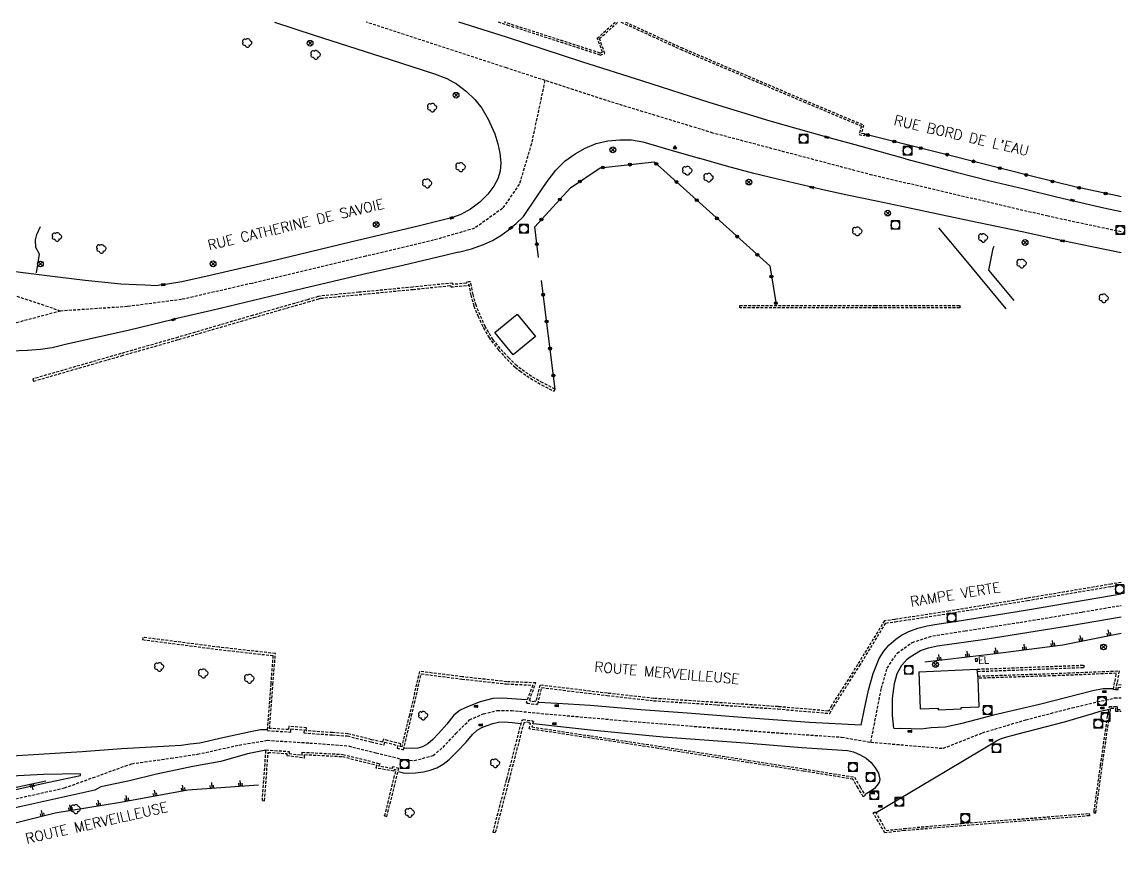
# Model space of a CAD drawing. Header units: millimetres. Extents: x 184000 to 185001, y 127000 to 128000.
# Drawn here: x 184808 to 185000.6, y 127854.3 to 128000 of the extents above; entities that cross this region are included whole.
import ezdxf
from ezdxf.enums import TextEntityAlignment as Align

# ---------------------------------------------------------------- set-up
doc = ezdxf.new("R2010")
doc.units = ezdxf.units.MM
doc.linetypes.add('DASHED', pattern=[0.75, 0.5, -0.25])
doc.layers.get('0').update_dxf_attribs({"linetype": 'CONTINUOUS'})
for name, color, linetype in [('W0001', 6, 'DASHED'), ('W0008', 7, 'CONTINUOUS'), ('W0100', 7, 'CONTINUOUS'), ('W0105', 7, 'CONTINUOUS'), ('W0112', 1, 'DASHED'), ('W0211', 2, 'CONTINUOUS'), ('W0300', 7, 'CONTINUOUS'), ('W0322', 7, 'CONTINUOUS'), ('W0400', 7, 'CONTINUOUS'), ('W0420', 7, 'CONTINUOUS'), ('W0469', 7, 'CONTINUOUS'), ('W0851', 7, 'CONTINUOUS'), ('W0984', 7, 'CONTINUOUS'), ('W0989', 7, 'CONTINUOUS')]:
    doc.layers.add(name, color=color, linetype=linetype)
doc.styles.get("Standard").update_dxf_attribs({"font": 'romans.shx', "width": 0.85})

# ---------------------------------------------------------------- blocks, each defined once
blk = doc.blocks.new('T420')
for p, q in [((0.75, 0.75), (-0.75, 0.75)), ((-0.75, 0.75), (-0.75, -0.75)), ((0.75, 0.75), (0.75, -0.75)), ((0.75, -0.75), (-0.75, -0.75))]:
    blk.add_line(p, q)
blk.add_ellipse((0, 0), major_axis=(-0.53, 0.53), ratio=1, start_param=3.926991, end_param=10.210176)
blk = doc.blocks.new('T400')
for p, q in [((-0.15, 0.3), (0.15, 0.3)), ((-0.15, -0.25), (-0.15, 0.3)), ((-0.15, 0.15), (0.15, 0.15)), ((-0.15, 0), (0.15, 0)), ((0.15, 0.3), (0.15, -0.25)), ((-0.15, -0.15), (0.15, -0.15)), ((-0.15, -0.25), (-0.15, -0.3)), ((-0.15, -0.3), (0.15, -0.3)), ((0.15, -0.3), (0.15, -0.25))]:
    blk.add_line(p, q)
blk = doc.blocks.new('T300')
for p, q in [((-0.8, 0.51), (-0.86, 0.34)), ((-0.86, 0.34), (-0.86, 0.17)), ((-0.86, 0.17), (-0.74, 0.06)), ((-0.69, 0.63), (-0.8, 0.51)), ((-0.8, -0.06), (-0.74, 0.06)), ((-0.74, 0.06), (-0.69, 0.11)), ((-0.57, 0.69), (-0.69, 0.63)), ((-0.46, 0.69), (-0.57, 0.69)), ((-0.29, 0.63), (-0.46, 0.69)), ((-0.29, 0.63), (-0.17, 0.74)), ((-0.23, 0.57), (-0.29, 0.63)), ((-0.17, 0.74), (-0.06, 0.8)), ((-0.06, 0.8), (0.06, 0.8)), ((0.06, 0.8), (0.23, 0.74)), ((0.23, 0.74), (0.34, 0.63)), ((0.34, 0.63), (0.4, 0.51)), ((0.46, 0.46), (0.34, 0.46)), ((0.4, 0.51), (0.4, 0.46)), ((0.57, 0.4), (0.46, 0.46)), ((0.57, 0.4), (0.69, 0.29)), ((0.69, 0.29), (0.74, 0.17)), ((0.74, 0.06), (0.69, -0.17)), ((0.74, 0.17), (0.74, 0.06)), ((-0.8, -0.17), (-0.8, -0.06)), ((-0.8, -0.23), (-0.8, -0.17)), ((-0.74, -0.34), (-0.8, -0.23)), ((-0.69, -0.4), (-0.74, -0.34)), ((-0.51, -0.46), (-0.69, -0.4)), ((-0.4, -0.46), (-0.51, -0.46)), ((-0.4, -0.46), (-0.34, -0.46)), ((-0.34, -0.46), (-0.34, -0.4)), ((-0.34, -0.51), (-0.34, -0.46)), ((-0.29, -0.63), (-0.34, -0.51)), ((-0.17, -0.74), (-0.29, -0.63)), ((-0.06, -0.8), (-0.17, -0.74)), ((0.06, -0.8), (-0.06, -0.8)), ((0.17, -0.74), (0.06, -0.8)), ((0.23, -0.69), (0.17, -0.74)), ((0.29, -0.46), (0.23, -0.46)), ((0.29, -0.63), (0.23, -0.69)), ((0.46, -0.4), (0.29, -0.46)), ((0.34, -0.51), (0.29, -0.63)), ((0.34, -0.51), (0.34, -0.46)), ((0.57, -0.34), (0.46, -0.4)), ((0.63, -0.29), (0.57, -0.34)), ((0.69, -0.17), (0.63, -0.29))]:
    blk.add_line(p, q)
blk = doc.blocks.new('T469')
at = {"color": 0, "linetype": 'Continuous', "flags": 128}
for points in [[(-0.35, 0.35), (0.35, -0.35)], [(-0.35, -0.35), (0.35, 0.35)]]:
    blk.add_lwpolyline(points, dxfattribs=at)
at = {"color": 0, "linetype": 'Continuous'}
blk.add_circle((0, 0), 0.5, dxfattribs=at)
blk = doc.blocks.new('T851')
for p, q in [((-0.25, -0.15), (0, 0.32)), ((0, 0.32), (0.25, -0.15)), ((-0.25, -0.15), (0.25, -0.15))]:
    blk.add_line(p, q)
for major_axis in [(-0.106, 0.106), (-0.0354, 0.0354), (-0.0236, 0.0236)]:
    blk.add_ellipse((0, 0), major_axis=major_axis, ratio=1, start_param=3.926991, end_param=10.210176)
blk = doc.blocks.new('t322o')
at = {"color": 0, "linetype": 'Continuous'}
for radius in [0.25, 0.15]:
    blk.add_circle((0, 0), radius, dxfattribs=at)
blk = doc.blocks.new('t211o')
at = {"color": 0, "linetype": 'Continuous'}
for p, q in [((-0.29, 0.5), (-0.29, 0)), ((0, 1), (0, 0)), ((0.29, 0.5), (0.29, 0))]:
    blk.add_line(p, q, dxfattribs=at)

msp = doc.modelspace()

# ---------------------------------------------------------------- linework, layer by layer
at = {"layer": 'W0001'}
for points in [[(185000, 127963.34), (184987.21, 127966.08), (184956.45, 127973.27), (184928.67, 127980.62), (184910.79, 127986.07), (184892.62, 127991.98), (184868.11, 128000)], [(184899.34, 127989.79), (184896.99, 127978.77), (184894.87, 127971.67), (184891.93, 127967.44), (184887.05, 127963.97), (184879.91, 127961.89), (184868.07, 127959.1), (184848.2, 127954.36), (184835.9, 127951.54), (184826.44, 127950.3), (184814.77, 127949.52), (184799.72, 127954.59), (184783.98, 127956.56), (184755.73, 127959.96), (184733.09, 127962.61), (184719.32, 127964.93), (184703.14, 127968.15), (184692.85, 127970.22), (184684.05, 127972.84), (184673.74, 127977.56)], [(184814.77, 127949.52), (184799.42, 127945.43)], [(184956.26, 127874.21), (184958.1, 127883.62), (184959.13, 127887.15), (184960.86, 127889.78), (184963.49, 127891.65), (184967.06, 127892.78), (184972.73, 127893.65), (184982.29, 127895.14), (184993.21, 127896.96), (185000, 127898.11)], [(184968.88, 127873.14), (184975.75, 127875.86), (184983.3, 127878.12), (184991.41, 127880.22), (184998.82, 127881.94), (185000, 127881.96)], [(184798.87, 127862.53), (184815.43, 127866.22), (184827.2, 127870.45), (184834.05, 127871.43), (184838.68, 127872.11), (184845.95, 127873.72), (184850.87, 127874.54), (184858.29, 127874.07), (184865.06, 127873.55), (184869.83, 127872.36), (184874.23, 127871.26), (184876.52, 127870.99), (184879.81, 127871.89), (184881.55, 127873.31), (184883.8, 127875.71), (184886.2, 127878.12), (184888.62, 127879.18), (184891.01, 127879.74), (184893.49, 127879.72), (184894.9, 127879.61), (184899.46, 127879.16), (184905.46, 127878.65), (184913.4, 127877.95), (184925.42, 127876.98), (184939, 127875.91), (184951.14, 127875.09), (184956.26, 127874.21), (184968.88, 127873.14)]]:
    msp.add_lwpolyline(points, dxfattribs=at)
at = {"layer": 'W0008'}
msp.add_line((184960.27, 127876.68), (184961.43, 127876.59), dxfattribs=at)
for points in [[(184852.15, 128000), (184859.08, 127997.73), (184872.35, 127993.45), (184880.09, 127990.93), (184882.24, 127990.13), (184883.92, 127989.2), (184885.63, 127987.88), (184887.09, 127986.45), (184888.34, 127984.95), (184889.43, 127983.03), (184890.59, 127980.49), (184891.13, 127978.73), (184891.48, 127977.12), (184891.63, 127975.4), (184891.52, 127973.94), (184891.15, 127972.61), (184890.45, 127971.36), (184889.39, 127969.94), (184887.96, 127968.55), (184886.37, 127967.32), (184884.64, 127966.39), (184883.06, 127965.8), (184877.23, 127964.36), (184865.39, 127961.56), (184851.17, 127958.13), (184840.89, 127955.73), (184835.97, 127954.63), (184833.46, 127954.2), (184832.68, 127954.13), (184831.54, 127953.95), (184829.54, 127954.03), (184828.01, 127954.1), (184825.27, 127954.24), (184822.48, 127954.52), (184819.09, 127954.88), (184814.3, 127955.42), (184808.22, 127956.19), (184801.07, 127957.15)], [(184962.31, 127976.11), (184953.52, 127978.55), (184948.57, 127979.88), (184938.69, 127982.68), (184928, 127985.97), (184916.45, 127989.65), (184905.82, 127993.07), (184892.62, 127997.34), (184884.33, 128000)], [(184884.24, 127959.79), (184886.5, 127960.4), (184888.64, 127961.15), (184890.2, 127961.83), (184891.66, 127962.74), (184892.91, 127963.66), (184893.39, 127964.04), (184894.33, 127964.81), (184895.6, 127966.05), (184897.87, 127969.42), (184899.74, 127972.14), (184901.25, 127974.14), (184902.9, 127975.77), (184904.6, 127976.98), (184906.35, 127977.95), (184908.31, 127978.8), (184910.33, 127979.25), (184912.4, 127979.44), (184914.44, 127979.41), (184916.44, 127979.1), (184921.95, 127977.47), (184926.26, 127976.2)], [(185000, 127959.68), (184994.85, 127960.76), (184989.76, 127961.78), (184982.66, 127963.33), (184973.71, 127965.23), (184966.83, 127966.68), (184961.66, 127967.76), (184957.26, 127968.69), (184952.41, 127969.7), (184947.86, 127970.71), (184945.97, 127971.14), (184943.91, 127971.6), (184939.94, 127972.55), (184935.8, 127973.55), (184931.07, 127974.82), (184926.25, 127976.2)], [(184962.31, 127976.11), (184971.16, 127973.77), (184977.12, 127972.27), (184983.02, 127970.87), (184988.69, 127969.48), (184991.43, 127968.85), (184996.92, 127967.56), (185000, 127966.89)], [(184810.55, 127956.2), (184811.09, 127959.47), (184810.47, 127960.63), (184810.37, 127961.98), (184810.64, 127962.9), (184811.27, 127964.29)], [(184979.9, 127949.9), (184972.59, 127958.69), (184968.14, 127964.07)], [(184884.24, 127959.79), (184881.85, 127959.24), (184874.51, 127957.5), (184867.56, 127955.9), (184857.21, 127953.44), (184841.17, 127949.6), (184835.05, 127948.22), (184834.47, 127948.02), (184826.58, 127946.15), (184821.57, 127945), (184815.64, 127943.65), (184813.31, 127943.12), (184811.29, 127942.79), (184808.99, 127942.6), (184806.01, 127942.5), (184801.81, 127942.41), (184797.34, 127942.15), (184786.33, 127941.77)], [(184981.29, 127951.34), (184976.88, 127956.65), (184977.64, 127960.47), (184977.77, 127960.86)], [(184954.55, 127877.19), (184955.1, 127879.73), (184955.83, 127883.29), (184956.67, 127886.23), (184957.74, 127888.85), (184958.55, 127890.13), (184959.38, 127891.15), (184960.6, 127892.2), (184961.64, 127892.92), (184962.9, 127893.55), (184964.45, 127894.11), (184966.09, 127894.53), (184967.78, 127894.83), (184971.34, 127895.38), (184983.63, 127897.33), (184998.28, 127899.82), (185000, 127900.11)], [(184960.27, 127876.68), (184960.03, 127878.88), (184960.05, 127881.83), (184960.38, 127884.48), (184960.84, 127886.21), (184961.65, 127887.68), (184962.61, 127888.72), (184963.11, 127889.14), (184964.93, 127890.25), (184966.3, 127890.72), (184967.9, 127891.02), (184976.24, 127892.19), (184991.12, 127894.6), (185000, 127896.11)], [(184998.64, 127883.56), (184996.85, 127883.53), (184995.03, 127883.21), (184985.74, 127880.8), (184977.7, 127878.92), (184974.81, 127878.2), (184971.92, 127877.44), (184969.23, 127876.86), (184966.82, 127876.7), (184965.04, 127876.5), (184963.31, 127876.54), (184961.44, 127876.59)], [(184896.12, 127881.6), (184894.36, 127881.75), (184891.92, 127881.88), (184890.27, 127881.82), (184888.03, 127881.25), (184885.82, 127880.41), (184884.52, 127879.78), (184883.45, 127878.91), (184882.2, 127877.38), (184880.75, 127875.73), (184879.76, 127874.71), (184878.9, 127873.9), (184877.97, 127873.38), (184877.17, 127873.18), (184876.23, 127873.1), (184874.73, 127873.17)], [(184954.56, 127877.19), (184945.56, 127877.63), (184934.46, 127878.44), (184924.19, 127879.29), (184916.08, 127879.88), (184907.23, 127880.61), (184901.46, 127880.99), (184898.23, 127881.15)], [(184957.18, 127861.95), (184967.08, 127867.79), (184975.29, 127872.73), (184978.23, 127874.44), (184978.9, 127874.79), (184979.61, 127875.03), (184981.77, 127875.59), (184990.1, 127877.77), (184995.01, 127879.21), (184996.33, 127879.63), (184997.15, 127879.83), (184998.11, 127880.04)], [(184792.72, 127870.99), (184799.56, 127871.42), (184818.56, 127872.59), (184825.38, 127873.09), (184830.62, 127873.42), (184835.84, 127873.71), (184837.42, 127873.9), (184839.11, 127874.11), (184843.09, 127875.02), (184847.95, 127876.1), (184849.69, 127876.4), (184850.8, 127876.4)], [(184873.77, 127869.09), (184874.58, 127868.84), (184875.22, 127868.79), (184876.77, 127868.88), (184878.14, 127869.04), (184879.3, 127869.3), (184880.49, 127869.76), (184881.58, 127870.37), (184882.62, 127871.18), (184884.04, 127872.57), (184885.57, 127874.23), (184886.69, 127875.56), (184887.51, 127876.33), (184888.35, 127876.76), (184889.24, 127877.14), (184890.25, 127877.46), (184891.24, 127877.68), (184892.21, 127877.74), (184893.61, 127877.64), (184895.07, 127877.5)], [(184897.33, 127877.46), (184907.33, 127876.36), (184920.02, 127875.17), (184934.34, 127874.08), (184944.2, 127873.29), (184952.16, 127872.76), (184953.23, 127872.55), (184954.39, 127872.01), (184955.44, 127871.4), (184956.3, 127870.65), (184957, 127869.73), (184957.58, 127868.78), (184957.85, 127867.67), (184957.71, 127867.16), (184957.33, 127866.62), (184956.87, 127866.13), (184956.14, 127865.61), (184955.26, 127865.07)], [(184850.59, 127872.82), (184847.43, 127872.16), (184842.77, 127870.86), (184837.85, 127869.99), (184835.15, 127869.41), (184831.54, 127868.61), (184826.83, 127867.48), (184821.78, 127866.42), (184820.73, 127865.81), (184807.67, 127862.91), (184793.62, 127859.81), (184784.65, 127857.63), (184782.94, 127857.28), (184781.73, 127856.9), (184781.3, 127856.65), (184780.8, 127856.3), (184780.54, 127856.04), (184780.48, 127855.79), (184780.53, 127855.38), (184780.6, 127854.92), (184780.78, 127854.68), (184780.79, 127854.45), (184784.36, 127854.34), (184788.8, 127854.42)], [(184775.3, 127856.71), (184776.07, 127857.36), (184777.46, 127858.49), (184778.8, 127859.37), (184779.92, 127859.87), (184782.31, 127860.42), (184787.75, 127861.65), (184796.36, 127863.54), (184806.69, 127865.87), (184812.7, 127867.21), (184818.26, 127868.42), (184818.22, 127868.71), (184811.81, 127868.55), (184805.04, 127868.19), (184798.23, 127867.7), (184792.45, 127867.4)]]:
    msp.add_lwpolyline(points, dxfattribs=at)
at = {"layer": 'W0100'}
for p, q in [((184974.85, 127888.32), (184974.54, 127888.31)), ((184974.8, 127888.82), (184974.85, 127888.32)), ((184964.63, 127886.5), (184974.85, 127886.97))]:
    msp.add_line(p, q, dxfattribs=at)
for points in [[(184974.8, 127888.82), (184974.48, 127888.8), (184974.54, 127888.31)], [(184964.64, 127886.5), (184964.86, 127880.03), (184968.01, 127880.14), (184968.03, 127879.88), (184972.05, 127880.02), (184972.05, 127880.26), (184975.19, 127880.38), (184974.99, 127885.37), (184974.85, 127886.97)]]:
    msp.add_lwpolyline(points, dxfattribs=at)
at = {"layer": 'W0105'}
msp.add_lwpolyline([(184890.61, 127945.77), (184894.5, 127948.96), (184897.68, 127945.05), (184893.78, 127941.87), (184890.6, 127945.8)], dxfattribs=at)
at = {"layer": 'W0112'}
for p, q in [((184955.18, 127980.53), (184955.13, 127980.2)), ((184933.36, 127950.48), (184956.98, 127950.51)), ((184956.98, 127950.51), (184971.79, 127950.51)), ((184825.31, 127942.09), (184809.93, 127937.66)), ((184974.85, 127886.97), (184993.45, 127887.66)), ((184974.89, 127886.57), (184993.47, 127887.26)), ((184988.4, 127885.82), (184974.99, 127885.37)), ((184993.45, 127887.66), (184993.47, 127887.26)), ((184954.38, 127866.39), (184955.27, 127864.89)), ((184850, 127864), (184850.4, 127863.97)), ((184871.36, 127861.33), (184871.75, 127861.23)), ((184984.77, 127860.98), (184994.4, 127861.76)), ((184995.18, 127862.16), (184995.21, 127861.85))]:
    msp.add_line(p, q, dxfattribs=at)
for points in [[(184908.99, 127994.23), (184893.13, 127999.36), (184891.15, 128000)], [(184908.99, 127994.58), (184893.23, 127999.67), (184892.22, 128000)], [(184908.94, 127994.56), (184909.41, 127994.72), (184908.49, 127997.17), (184911.62, 128000)], [(184908.99, 127994.23), (184909.83, 127994.53), (184908.87, 127997.07), (184912.1, 128000)], [(184912.63, 128000), (184923.01, 127995.25), (184944.52, 127986.07), (184954.6, 127981.82), (184954.2, 127980.35), (184955.13, 127980.2)], [(184913.41, 128000), (184923.14, 127995.55), (184944.65, 127986.37), (184954.99, 127982.01), (184954.61, 127980.61), (184955.18, 127980.53)], [(184809.93, 127937.66), (184810.05, 127937.27), (184825.42, 127941.71), (184835.41, 127944.56), (184848.49, 127948.39), (184857.99, 127951.11), (184859.85, 127951.66), (184860.19, 127951.75), (184866.9, 127952.39), (184876.31, 127953.3), (184882.87, 127953.97), (184882.89, 127953.73), (184886.08, 127954.02), (184886.07, 127954.23), (184886.04, 127954.23), (184886.4, 127952.32), (184886.94, 127950.39), (184887.66, 127948.67), (184888.59, 127946.62), (184889.56, 127944.93), (184889.99, 127944.28), (184891.25, 127942.71), (184892.73, 127941.07), (184894.14, 127939.7), (184894.97, 127939.05), (184896.81, 127937.77), (184898.77, 127936.63)], [(184901.12, 127935.89), (184898.96, 127936.98), (184897.03, 127938.1), (184895.21, 127939.37), (184894.41, 127940), (184893.02, 127941.35), (184891.55, 127942.97), (184890.31, 127944.52), (184889.9, 127945.14), (184888.94, 127946.8), (184888.02, 127948.83), (184887.32, 127950.52), (184886.79, 127952.41), (184886.37, 127954.64), (184885.64, 127954.61), (184885.65, 127954.38), (184883.26, 127954.16), (184883.24, 127954.41), (184876.27, 127953.7), (184866.86, 127952.79), (184860.13, 127952.14), (184859.75, 127952.05), (184857.88, 127951.5), (184848.38, 127948.78), (184835.3, 127944.94), (184825.31, 127942.09)], [(184956.98, 127950.11), (184933.36, 127950.08), (184933.36, 127950.48)], [(184971.79, 127950.51), (184971.79, 127950.11), (184956.98, 127950.11)], [(184898.77, 127936.63), (184900.95, 127935.53), (184901.12, 127935.89)], [(184829.1, 127892.12), (184842.45, 127890.39), (184851.85, 127889.34), (184851.46, 127884.37), (184850.85, 127876.23), (184854.95, 127875.99), (184854.98, 127876.53), (184857.28, 127876.35), (184857.22, 127875.83), (184862.23, 127875.48), (184864.88, 127875.3), (184868.97, 127874.26), (184871.28, 127873.73), (184871.4, 127874.22), (184873.68, 127873.63), (184873.54, 127873.17), (184874.63, 127872.89), (184876.06, 127878.79), (184877.75, 127886.14), (184884.85, 127885.24), (184892.64, 127884.38), (184897.21, 127884.18), (184896.08, 127881.17), (184896.26, 127881.16), (184896.21, 127881.03), (184897.89, 127880.81), (184897.9, 127880.91), (184898.08, 127880.88), (184898.77, 127883.75), (184910.21, 127882.37), (184918.32, 127881.46), (184929.4, 127880.74), (184940.03, 127880.02), (184949.09, 127879.23), (184949.74, 127880.39), (184954.29, 127887.54), (184958.87, 127895.03), (184960.51, 127895.25), (184969.97, 127896.71), (184983.6, 127898.96), (184998.31, 127901.43), (185000, 127901.71)], [(185000, 127902.11), (184998.25, 127901.82), (184983.54, 127899.35), (184969.91, 127897.11), (184960.45, 127895.65), (184958.63, 127895.4), (184953.95, 127887.76), (184949.39, 127880.59), (184948.86, 127879.65), (184940.06, 127880.42), (184929.43, 127881.14), (184918.36, 127881.86), (184910.26, 127882.76), (184898.46, 127884.19), (184897.77, 127881.33), (184897.56, 127881.36), (184897.55, 127881.26), (184896.76, 127881.36), (184896.81, 127881.51), (184896.64, 127881.53), (184897.78, 127884.56), (184892.67, 127884.78), (184884.9, 127885.64), (184877.44, 127886.58), (184875.67, 127878.88), (184874.34, 127873.38), (184874.05, 127873.45), (184874.19, 127873.91), (184871.1, 127874.71), (184870.98, 127874.21), (184869.06, 127874.65), (184864.94, 127875.7), (184862.26, 127875.88), (184857.66, 127876.2), (184857.72, 127876.72), (184854.61, 127876.97), (184854.58, 127876.41), (184851.28, 127876.61), (184851.86, 127884.34), (184852.28, 127889.69), (184842.5, 127890.79)], [(184842.5, 127890.79), (184829.15, 127892.52), (184829.1, 127892.12)], [(184974.99, 127885.37), (184974.98, 127885.77), (184988.38, 127886.22), (184999.6, 127886.66), (184999.28, 127884.53), (184999.19, 127884.51)], [(184998.61, 127883.42), (184998.84, 127884.85), (184998.93, 127884.87), (184999.13, 127886.24), (184988.4, 127885.82)], [(184999.19, 127884.51), (184999.01, 127883.36), (184998.61, 127883.42)], [(185000, 127884.22), (184999.13, 127884.15)], [(184999.02, 127883.42), (184999.42, 127883.42), (184999.42, 127883.77), (185000, 127883.82)], [(184995.18, 127862.16), (184995.25, 127862.17), (184996.37, 127870.16), (184997.6, 127878.75), (184997.91, 127880.46), (184999.29, 127880.46), (184999.29, 127879.95), (185000, 127879.95)], [(184995.21, 127861.85), (184995.53, 127861.88), (184996.68, 127870.12), (184997.91, 127878.7), (184998.17, 127880.15), (184998.98, 127880.15), (184998.98, 127879.63), (185000, 127879.64)], [(184890.28, 127858.46), (184892.68, 127867.71), (184895.36, 127878.11), (184895.51, 127878.07), (184895.52, 127878.17), (184897.21, 127877.97), (184897.17, 127877.85), (184897.34, 127877.84), (184897.07, 127876.87), (184907.33, 127875.32), (184919.19, 127873.52), (184934.89, 127871.04), (184944.57, 127869.55), (184953.39, 127868.11), (184954.38, 127866.39)], [(184955.27, 127864.89), (184954.93, 127864.68), (184954.03, 127866.19), (184953.14, 127867.75), (184944.51, 127869.15), (184934.83, 127870.64), (184919.12, 127873.13), (184907.27, 127874.93), (184896.57, 127876.54), (184896.83, 127877.49), (184896.61, 127877.51), (184896.65, 127877.63), (184895.87, 127877.73), (184895.85, 127877.57), (184895.65, 127877.62), (184893.07, 127867.61)], [(184850, 127864), (184850.64, 127872.86), (184854.7, 127872.59), (184854.68, 127872.24), (184856.98, 127871.94), (184856.97, 127872.46), (184864.06, 127872.09), (184870.5, 127870.47), (184870.35, 127870)], [(184850.4, 127863.97), (184851.01, 127872.43), (184854.28, 127872.22), (184854.26, 127871.9), (184857.39, 127871.48), (184857.38, 127872.04), (184864, 127871.7), (184869.99, 127870.19), (184869.82, 127869.68)], [(184871.36, 127861.33), (184873.35, 127869.34), (184873.03, 127869.43), (184872.96, 127869.17), (184869.82, 127869.68)], [(184871.75, 127861.23), (184873.83, 127869.63), (184872.75, 127869.92), (184872.67, 127869.62), (184870.35, 127870)], [(184893.07, 127867.61), (184890.67, 127858.36), (184890.28, 127858.46)], [(184958.71, 127858.37), (184956.69, 127861.86), (184957.04, 127862.06)], [(184957.04, 127862.06), (184958.92, 127858.79), (184962.08, 127859.15), (184972.12, 127860.01), (184984.77, 127860.98)], [(184994.4, 127861.76), (184994.43, 127861.36), (184984.8, 127860.58), (184972.16, 127859.61), (184962.12, 127858.76), (184958.71, 127858.37)]]:
    msp.add_lwpolyline(points, dxfattribs=at)
at = {"layer": 'W0211'}
for points in [[(184965.71, 127888.24), (184977.56, 127889.64), (184989.81, 127891.24), (185000, 127893.28)], [(184812.19, 127867.39), (184803.17, 127865.46), (184787.99, 127862.38), (184777.34, 127860.35)], [(184784.62, 127856.13), (184800.95, 127858.65), (184813.8, 127861.86), (184825.23, 127863.72), (184837.01, 127865.88), (184849.32, 127866.78)]]:
    msp.add_lwpolyline(points, dxfattribs=at)
at = {"layer": 'W0322'}
msp.add_line((184901.12, 127935.88), (184898.74, 127954.83), dxfattribs=at)
for points in [[(185000, 127969.46), (184999.27, 127969.63), (184991.86, 127971.21), (184984.52, 127973.01), (184969.83, 127976.77), (184955.16, 127980.42)], [(184898.2, 127958.86), (184897.57, 127964.23), (184903.83, 127971.06), (184909, 127974.54), (184918.44, 127975.56), (184927.51, 127967.41), (184938.6, 127957.39), (184939.72, 127950.66)]]:
    msp.add_lwpolyline(points, dxfattribs=at)

# ---------------------------------------------------------------- block references
at = {"layer": 'W0211'}
for p, rotation in [((184997.86, 127892.85), 11.27686325360514), ((184988.04, 127891.01), 7.46736558154765), ((184992.96, 127891.87), 11.27686325360514), ((184973.16, 127889.12), 6.716445659057109), ((184978.12, 127889.71), 7.46736558154765), ((184983.08, 127890.36), 7.46736558154765), ((184968.19, 127888.54), 6.716445659057109), ((184809.75, 127866.87), 192.1013164021094), ((184836.2, 127865.73), 10.3899206595999), ((184841.17, 127866.19), 4.168762324634728), ((184846.16, 127866.55), 4.168762324634728), ((184826.36, 127863.93), 10.3899206595999), ((184831.28, 127864.83), 10.3899206595999), ((184816.5, 127862.3), 9.264019746804784), ((184821.43, 127863.1), 9.264019746804784), ((184811.6, 127861.31), 14.02356039574558)]:
    msp.add_blockref('t211o', p, dxfattribs=dict(at, rotation=rotation))
at = {"layer": 'W0300'}
for p in [(184847.39, 127996.34), (184859.34, 127994.26), (184879.69, 127985.05), (184884.66, 127974.66), (184924.25, 127974.03), (184878.82, 127971.79), (184927.95, 127972.81), (184814.18, 127962.45), (184953.92, 127963.43), (184975.9, 127962.29), (184821.93, 127960.37), (184982.62, 127957.81), (184996.97, 127951.74), (184832.02, 127887.35), (184839.73, 127886.2), (184847.77, 127885.27), (184878.11, 127878.85), (184890.69, 127870.52), (184817.42, 127862.51), (184875.78, 127861.87)]:
    msp.add_blockref('T300', p, dxfattribs=at)
at = {"layer": 'W0322'}
for p, rotation in [((184955.75, 127980.27), 166.0511794652735), ((184960.36, 127979.13), 166.0511794652735), ((184964.97, 127977.98), 166.0511794652735), ((184969.58, 127976.84), 166.0511794652735), ((184909.47, 127974.59), 6.181588426827025), ((184914.2, 127975.1), 6.181588426827025), ((184918.8, 127975.24), 318.0280775685957), ((184974.18, 127975.66), 165.6156167371735), ((184978.78, 127974.48), 165.6156167371735), ((184905.45, 127972.15), 33.92456897305159), ((184983.38, 127973.3), 165.6156167371735), ((184922.33, 127972.07), 318.0280775685957), ((184987.99, 127972.16), 166.2471215147559), ((184992.61, 127971.05), 167.9706872404925), ((184901.94, 127969), 47.52526599859475), ((184925.86, 127968.89), 318.0280775685957), ((184997.26, 127970.06), 167.9706872404925), ((184898.73, 127965.5), 47.52526599859475), ((184929.39, 127965.71), 317.9035758345221), ((184932.91, 127962.52), 317.9035758345221), ((184897.93, 127961.22), 96.69493575931176), ((184936.44, 127959.34), 317.9035758345221), ((184938.9, 127955.57), 279.4360047125747), ((184899.05, 127952.38), 97.15264902514913), ((184939.68, 127950.89), 279.4360047125747), ((184899.64, 127947.67), 97.15264902514913), ((184900.24, 127942.95), 97.15264902514913), ((184900.83, 127938.24), 97.15264902514913)]:
    msp.add_blockref('t322o', p, dxfattribs=dict(at, rotation=rotation))
at = {"layer": 'W0400'}
for p, rotation in [((184948.57, 127979.88), 254.9293975830078), ((184945.97, 127971.14), 77.19140625000652), ((184991.43, 127968.85), 257.1004638666652), ((184883.06, 127965.8), 290.5907745361326), ((184893.39, 127964.04), 128.6976814270019), ((184989.76, 127961.78), 78.69486999417768), ((184832.68, 127954.13), 274.6276855468749), ((184834.47, 127948.02), 108.6154937746737), ((184997.08, 127883.06), 90), ((184887.33, 127880.45), 90), ((184901.41, 127880.58), 90), ((184996.71, 127880.17), 90), ((184888.15, 127877.23), 90), ((184901.02, 127877.47), 90), ((184963.1, 127876.12), 90), ((184977.28, 127874.54), 90), ((184956.6, 127865.36), 90), ((184957.93, 127863.01), 90)]:
    msp.add_blockref('T400', p, dxfattribs=dict(at, rotation=rotation))
at = {"layer": 'W0420'}
for p in [(184944.5, 127979.6), (184962.68, 127977.52), (184960.54, 127964.55), (184895.68, 127963.89), (184999.81, 127963.67), (184999.71, 127900.95), (184970.33, 127895.96), (184962.86, 127886.82), (184996.61, 127881.38), (184976.65, 127879.8), (184995.96, 127877.44), (184997.24, 127878.59), (184978.18, 127873.14), (184874.83, 127870.37), (184953.13, 127869.84), (184956.22, 127868.09), (184956.82, 127864.93), (184961.22, 127863.78), (184972.74, 127860.93)]:
    msp.add_blockref('T420', p, dxfattribs=at)
at = {"layer": 'W0469'}
for p in [(184858.34, 127996.3), (184883.83, 127987.21), (184911.21, 127977.68), (184934.97, 127972.04), (184959.2, 127966.63), (184869.89, 127964.63), (184983.19, 127961.49), (184811.25, 127957.74), (184841.4, 127957.77), (184996.91, 127890.84), (184967.55, 127887.79)]:
    msp.add_blockref('T469', p, dxfattribs=at)
at = {"layer": 'W0851'}
msp.add_blockref('T851', (184922.05, 127978.09), dxfattribs=at)

# ---------------------------------------------------------------- texts
at = {"layer": 'W0984'}
msp.add_text('EL', height=1.25, rotation=3.0373, dxfattribs=at).set_placement((184975.94, 127888.56), align=Align.MIDDLE)
at = {"layer": 'W0989'}
for s, rotation, p in [("RUE BORD DE L'EAU", 346.8529, (184972.09, 127980.19)), ('RUE CATHERINE DE SAVOIE', 13.4226, (184855.85, 127964.65)), ('RAMPE VERTE', 9.4074, (184971.01, 127900.03)), ('ROUTE MERVEILLEUSE', 355.0915, (184920.66, 127886.32)), ('ROUTE MERVEILLEUSE', 12.7887, (184821.08, 127860.14))]:
    msp.add_text(s, height=1.75, rotation=rotation, dxfattribs=at).set_placement(p, align=Align.MIDDLE)

doc.saveas('drawing.dxf')
